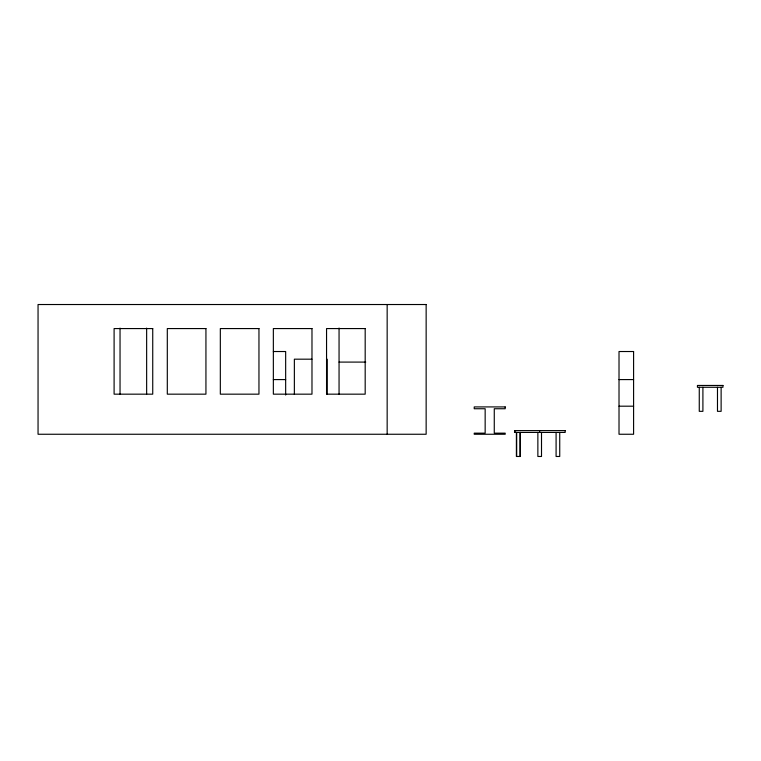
<?xml version="1.0" encoding="UTF-8"?>
<svg xmlns="http://www.w3.org/2000/svg" width="761" height="761" viewBox="0 0 761 761"><rect width="100%" height="100%" fill="white"/><g stroke="black" fill="none" stroke-linecap="round" stroke-linejoin="round"><path stroke-width="1.14" d="M273.332 351.525L285.66 351.525L285.66 395.035M311.934 359.182L294.364 359.182L294.364 394.369M339.054 362.093L365.765 362.093M273.332 379.587L285.66 379.587M619.016 379.587L633.59 379.587M619.016 406.193L633.59 406.193M721.124 387.273L721.124 411.33L717.48 411.33L717.48 387.273M702.907 387.273L702.907 411.33L699.264 411.33L699.264 387.273M559.735 432.429L559.735 456.476L556.091 456.476L556.091 432.429M541.509 432.429L541.509 456.476L537.865 456.476L537.865 432.429M539.663 430.602L539.663 432.429M520.324 432.429L520.324 456.476L516.396 456.476L516.396 432.429M520.039 432.429L520.039 456.476M516.681 432.429L516.681 456.476M514.94 430.602L514.94 432.429M387.159 304.524L387.159 434.255M339.054 328.02L339.054 394.369M327.163 359.182L327.163 394.369M146.645 328.105L146.645 394.15M120.038 328.105L120.038 394.15M426.15 304.524L38.05 304.524L38.05 434.255L426.15 434.255L426.15 304.524M152.733 328.571L114.102 328.571L114.102 394.169L152.733 394.169L152.733 328.571M205.936 328.571L167.306 328.571L167.306 394.169L205.936 394.169L205.936 328.571M258.959 328.571L220.329 328.571L220.329 394.169L258.959 394.169L258.959 328.571M311.981 328.571L273.351 328.571L273.351 394.169L311.981 394.169L311.981 328.571M365.185 328.571L326.555 328.571L326.555 394.169L365.185 394.169L365.185 328.571M633.59 351.525L619.016 351.525L619.016 434.255L633.59 434.255L633.59 351.525M722.95 385.456L697.437 385.456L697.437 387.273L722.95 387.273L722.95 385.456M505.199 406.916L474.227 406.916L474.227 408.743L485.157 408.743L485.157 433.161L474.227 433.161L474.227 434.255L505.199 434.255L505.199 433.161L494.27 433.161L494.27 408.743L505.199 408.743L505.199 406.916M565.176 430.602L514.55 430.602L514.55 432.429L565.176 432.429L565.176 430.602"/></g></svg>
